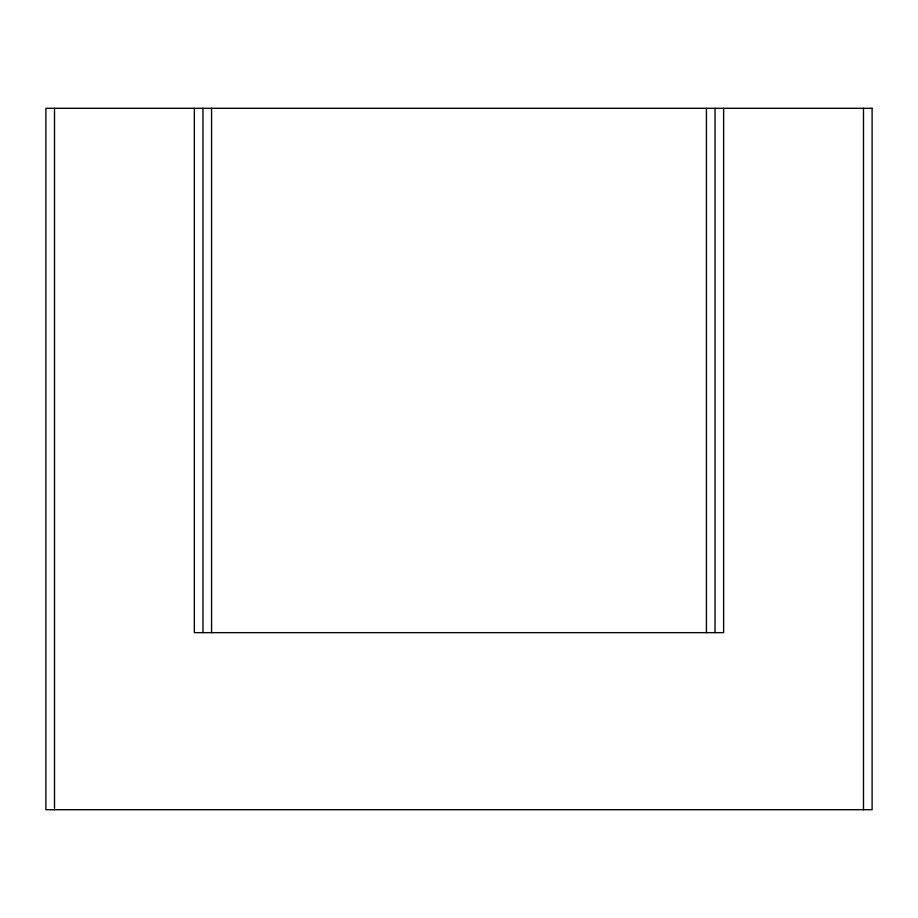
<?xml version="1.0" encoding="UTF-8"?>
<svg xmlns="http://www.w3.org/2000/svg" width="918" height="918" viewBox="0 0 918 918"><rect width="100%" height="100%" fill="white"/><g stroke="black" fill="none" stroke-linecap="round" stroke-linejoin="round"><path stroke-width="1.38" d="M863.494 108.301L863.494 809.699M723.636 108.301L723.636 632.651L194.352 632.651L194.352 108.301M715.03 108.301L715.03 632.651M706.424 108.301L706.424 632.651M211.565 108.301L211.565 632.651M202.958 108.301L202.958 632.651M54.506 108.301L54.506 809.699M872.1 108.301L45.9 108.301L45.9 809.699L872.1 809.699L872.1 108.301"/></g></svg>
